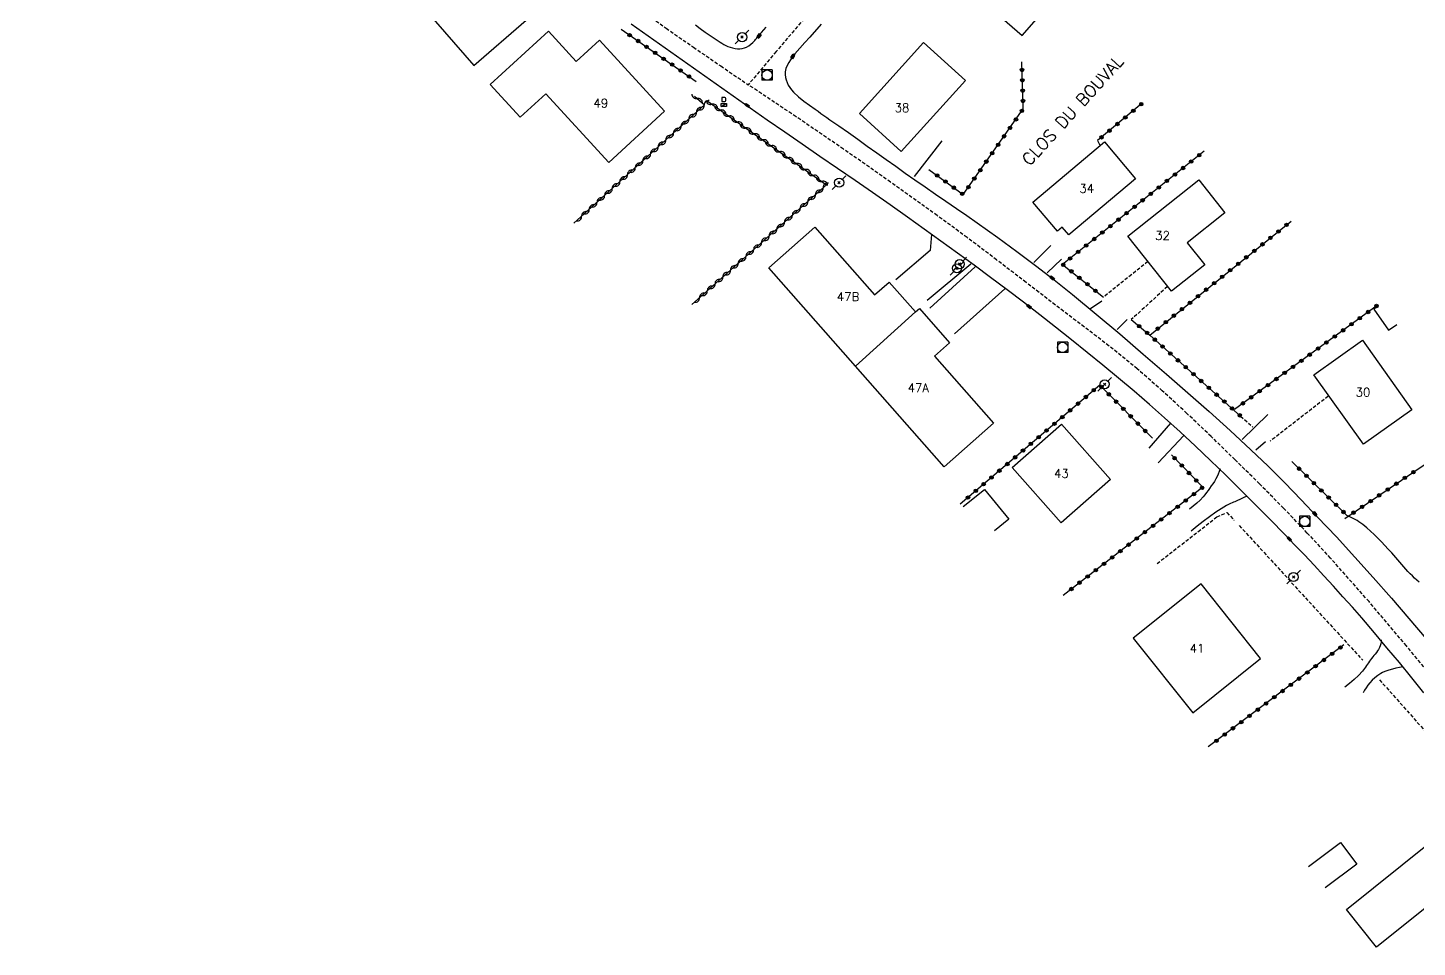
# Model space of a CAD drawing. Header units: millimetres. Extents: x 164000 to 165001, y 156999 to 158000.
# Drawn here: x 164014 to 164215.7, y 157361.1 to 157494.5 of the extents above; entities that cross this region are included whole.
import ezdxf
from ezdxf.enums import TextEntityAlignment as Align

# ---------------------------------------------------------------- set-up
doc = ezdxf.new("R2010")
doc.units = ezdxf.units.MM
doc.linetypes.add('DASHED', pattern=[0.75, 0.5, -0.25])
doc.layers.get('0').update_dxf_attribs({"linetype": 'CONTINUOUS'})
for name, color, linetype in [('W0001', 6, 'DASHED'), ('W0008', 7, 'CONTINUOUS'), ('W0017', 7, 'CONTINUOUS'), ('W0101', 7, 'CONTINUOUS'), ('W0104', 1, 'CONTINUOUS'), ('W0112', 1, 'DASHED'), ('W0211', 2, 'CONTINUOUS'), ('W0310', 3, 'CONTINUOUS'), ('W0322', 7, 'CONTINUOUS'), ('W0323', 7, 'CONTINUOUS'), ('W0401', 7, 'CONTINUOUS'), ('W0420', 7, 'CONTINUOUS'), ('W0438', 7, 'CONTINUOUS'), ('W0473', 7, 'CONTINUOUS'), ('W0989', 7, 'CONTINUOUS'), ('W0991', 7, 'CONTINUOUS'), ('W1102', 7, 'CONTINUOUS')]:
    doc.layers.add(name, color=color, linetype=linetype)
doc.styles.get("Standard").update_dxf_attribs({"font": 'romans.shx', "width": 0.85})

# ---------------------------------------------------------------- blocks, each defined once
blk = doc.blocks.new('T401')
for p, q in [((-0.3, 0.3), (0, 0.3)), ((-0.3, -0.25), (-0.3, 0.3)), ((-0.3, 0.15), (0, 0.15)), ((-0.3, 0), (0, 0)), ((0, 0.3), (0, -0.25)), ((-0.3, -0.15), (0, -0.15)), ((-0.3, -0.25), (-0.3, -0.3)), ((-0.3, -0.3), (0, -0.3)), ((0, -0.3), (0, -0.25))]:
    blk.add_line(p, q)
blk = doc.blocks.new('T420')
for p, q in [((0.75, 0.75), (-0.75, 0.75)), ((-0.75, 0.75), (-0.75, -0.75)), ((0.75, 0.75), (0.75, -0.75)), ((0.75, -0.75), (-0.75, -0.75))]:
    blk.add_line(p, q)
blk.add_ellipse((0, 0), major_axis=(-0.53, 0.53), ratio=1, start_param=3.926991, end_param=10.210176)
blk = doc.blocks.new('T473')
for p, q in [((-0.166667, 0.166667), (0.166667, -0.166667)), ((-0.166667, -0.166667), (0.166667, 0.166667)), ((0.500001, 0.500001), (1.000002, 1.000002)), ((-1.000002, -1.000002), (-0.500001, -0.500001))]:
    blk.add_line(p, q)
blk.add_ellipse((0, 0), major_axis=(0.471405, 0.471405), ratio=1, start_param=5.4977871438, end_param=11.780972451)
blk = doc.blocks.new('T438')
for p, q in [((-0.4, 0.2), (0.4, 0.2)), ((-0.4, -0.2), (-0.4, 0.2)), ((0.15, 1.1), (-0.3, 1.1)), ((-0.3, 1.1), (-0.3, 0.5)), ((-0.3, 0.5), (0.15, 0.5)), ((0.3, 0.65), (0.3, 0.95)), ((0.4, 0.2), (0.4, -0.2))]:
    blk.add_line(p, q)
at = {"flags": 128}
for points in [[(-0.4, -0.2), (0.4, 0.2)], [(0.4, -0.2), (-0.4, -0.2)]]:
    blk.add_lwpolyline(points, dxfattribs=at)
for centre, major_axis, start_param, end_param in [((0.15, 0.95), (0.106, -0.106), 0.785398, 2.356194), ((0.15, 0.65), (0.106, 0.106), 3.926991, 5.497787)]:
    blk.add_ellipse(centre, major_axis=major_axis, ratio=1, start_param=start_param, end_param=end_param)
blk = doc.blocks.new('t323o')
at = {"color": 0, "linetype": 'Continuous'}
for radius in [0.25, 0.15]:
    blk.add_circle((0, 0), radius, dxfattribs=at)
blk = doc.blocks.new('t310o')
at = {"color": 0, "linetype": 'Continuous'}
for centre, start, end in [((-0.5, 0.38), 216.8699, 323.1304), ((0.5, -0.37), 36.8699, 143.1303)]:
    blk.add_arc(centre, 0.625, start, end, dxfattribs=at)
blk = doc.blocks.new('t322o')
at = {"color": 0, "linetype": 'Continuous'}
for radius in [0.25, 0.15]:
    blk.add_circle((0, 0), radius, dxfattribs=at)

msp = doc.modelspace()

# ---------------------------------------------------------------- linework, layer by layer
at = {"layer": 'W0001'}
for points in [[(164014, 157558.47), (164020.86, 157554.1), (164027.69, 157549.67), (164034.48, 157545.18), (164041.23, 157540.64), (164048.65, 157535.55), (164056.02, 157530.38), (164063.36, 157525.17), (164070.7, 157519.97), (164074.71, 157517.13), (164078.71, 157514.28), (164082.7, 157511.43), (164086.69, 157508.57), (164090.68, 157505.72), (164094.68, 157502.87), (164098.68, 157500.03), (164102.7, 157497.2), (164106.65, 157494.43), (164110.61, 157491.68), (164114.58, 157488.95), (164118.57, 157486.22)], [(164126.69, 157495.82), (164122.61, 157491.03), (164118.57, 157486.22)], [(164219.46, 157398.32), (164214.1, 157404.81), (164208.66, 157411.23), (164203.08, 157417.54), (164199.7, 157421.19), (164196.26, 157424.79), (164192.76, 157428.32), (164189.21, 157431.82), (164185.74, 157435.2), (164182.23, 157438.54), (164178.66, 157441.81), (164175.02, 157445.01), (164172.11, 157447.4), (164169.14, 157449.71), (164166.14, 157451.98), (164163.14, 157454.26), (164158.88, 157457.55), (164154.61, 157460.82), (164150.32, 157464.07), (164145.98, 157467.26), (164139.21, 157472.11), (164132.38, 157476.89), (164125.5, 157481.59), (164118.57, 157486.22)]]:
    msp.add_lwpolyline(points, dxfattribs=at)
at = {"layer": 'W0008'}
for points in [[(164216.63, 157397.99), (164214.86, 157400.19), (164213.07, 157402.38), (164211.26, 157404.55), (164209.44, 157406.71), (164207.6, 157408.86), (164206.24, 157410.41), (164204.87, 157411.95), (164203.49, 157413.47), (164202.1, 157414.99), (164200.7, 157416.5), (164199.28, 157418), (164197.86, 157419.49), (164196.43, 157420.97), (164194.3, 157423.14), (164192.17, 157425.3), (164190.02, 157427.45), (164187.86, 157429.58), (164185.67, 157431.7), (164183.47, 157433.79), (164181.25, 157435.86), (164178.99, 157437.9), (164176.79, 157439.85), (164174.57, 157441.77), (164172.32, 157443.66), (164170.05, 157445.54), (164167.77, 157447.39), (164165.48, 157449.22), (164163.17, 157451.05), (164160.86, 157452.86), (164158.5, 157454.68), (164156.12, 157456.48), (164153.74, 157458.26), (164151.33, 157460.03), (164148.93, 157461.78), (164146.51, 157463.53), (164144.09, 157465.26), (164141.67, 157467), (164139.14, 157468.79), (164136.61, 157470.57), (164134.06, 157472.33), (164131.51, 157474.08), (164128.96, 157475.83), (164126.41, 157477.59), (164123.86, 157479.35), (164121.32, 157481.11), (164118.85, 157482.85), (164116.38, 157484.58), (164113.91, 157486.32), (164111.45, 157488.06), (164108.98, 157489.81), (164106.52, 157491.55), (164104.05, 157493.29), (164101.58, 157495.02)], [(164110.9, 157494.9), (164111.6, 157494.39), (164112.31, 157493.87), (164113.02, 157493.37), (164113.74, 157492.88), (164114.48, 157492.41), (164114.75, 157492.25), (164115.02, 157492.08), (164115.3, 157491.93), (164115.59, 157491.8), (164115.94, 157491.68), (164116.29, 157491.57), (164116.65, 157491.5), (164117.02, 157491.46), (164117.35, 157491.46), (164117.68, 157491.49), (164118, 157491.56), (164118.31, 157491.67), (164118.65, 157491.87), (164118.95, 157492.11), (164119.23, 157492.38), (164119.5, 157492.65), (164119.63, 157492.79), (164119.76, 157492.93), (164119.88, 157493.08), (164120, 157493.23), (164120.12, 157493.38), (164120.24, 157493.53), (164120.36, 157493.68), (164120.48, 157493.83), (164121.15, 157494.59)], [(164129.14, 157495.03), (164127.48, 157493.13), (164126.76, 157492.34), (164126.03, 157491.55), (164125.33, 157490.73), (164124.71, 157489.85), (164124.46, 157489.44), (164124.22, 157489.02), (164124.04, 157488.57), (164123.93, 157488.09), (164123.92, 157487.7), (164123.97, 157487.3), (164124.07, 157486.93), (164124.2, 157486.56), (164124.38, 157486.18), (164124.6, 157485.82), (164124.85, 157485.48), (164125.12, 157485.16), (164125.84, 157484.46), (164126.64, 157483.84), (164127.45, 157483.26), (164128.26, 157482.68), (164128.69, 157482.37), (164129.11, 157482.06), (164129.55, 157481.76), (164129.98, 157481.46), (164130.41, 157481.16), (164130.85, 157480.86), (164131.28, 157480.56), (164131.71, 157480.26), (164133.09, 157479.28), (164134.47, 157478.31), (164135.84, 157477.33), (164137.22, 157476.35), (164138.59, 157475.37), (164139.97, 157474.39), (164141.35, 157473.42), (164142.73, 157472.45), (164144.23, 157471.4), (164145.74, 157470.35), (164147.26, 157469.32), (164148.77, 157468.28), (164150.29, 157467.24), (164151.8, 157466.19), (164153.3, 157465.13), (164154.79, 157464.05), (164157.53, 157462.03), (164160.25, 157459.98), (164162.95, 157457.9), (164165.62, 157455.79), (164169.08, 157452.95), (164172.49, 157450.07), (164175.88, 157447.15), (164179.25, 157444.22), (164182.35, 157441.51), (164185.45, 157438.8), (164188.51, 157436.06), (164191.52, 157433.26), (164194, 157430.87), (164196.43, 157428.45), (164198.83, 157425.99), (164201.2, 157423.51), (164203.93, 157420.61), (164206.62, 157417.69), (164209.28, 157414.73), (164211.9, 157411.74), (164214.44, 157408.8), (164216.94, 157405.82)]]:
    msp.add_lwpolyline(points, dxfattribs=at)
at = {"layer": 'W0017'}
for points in [[(164142.68, 157472.93), (164146.71, 157478.08)], [(164145.14, 157464.51), (164144.98, 157462.16), (164139.96, 157457.94)], [(164160, 157460.45), (164162.46, 157462.92)], [(164161.97, 157458.94), (164164.03, 157460.93)], [(164150.89, 157460.19), (164144.55, 157454.9)], [(164151.5, 157459.83), (164144.94, 157453.83)], [(164155.79, 157456.63), (164148.52, 157450.09)], [(164169.87, 157454.82), (164168.23, 157453.71)], [(164173.57, 157452.19), (164172.12, 157450.7)], [(164179.86, 157437.12), (164176.68, 157433.48)], [(164193.99, 157438.4), (164190.25, 157434.75)], [(164181.77, 157435.35), (164178.06, 157431.38)], [(164193.63, 157434.44), (164192.22, 157433.23)], [(164187.05, 157430.48), (164186.92, 157430.1), (164186.78, 157429.74), (164186.62, 157429.38), (164186.44, 157429.03), (164186.22, 157428.68), (164185.99, 157428.34), (164185.74, 157428.01), (164185.5, 157427.67), (164185.29, 157427.37), (164185.07, 157427.06), (164184.85, 157426.75), (164184.61, 157426.46), (164184.14, 157425.97), (164183.65, 157425.51), (164183.14, 157425.06), (164182.61, 157424.65)], [(164190.82, 157426.49), (164190.51, 157426.34), (164190.2, 157426.2), (164189.9, 157426.05), (164189.59, 157425.9), (164189.39, 157425.81), (164189.18, 157425.72), (164188.98, 157425.64), (164188.78, 157425.55), (164188.57, 157425.47), (164188.37, 157425.37), (164188.17, 157425.28), (164187.98, 157425.18), (164187.58, 157424.95), (164187.18, 157424.71), (164186.8, 157424.46), (164186.42, 157424.2), (164185.51, 157423.55), (164184.61, 157422.88), (164183.73, 157422.18), (164182.87, 157421.47)], [(164210.42, 157405.69), (164210.4, 157405.4), (164210.36, 157405.11), (164210.28, 157404.83), (164210.17, 157404.56), (164210.04, 157404.31), (164209.89, 157404.07), (164209.73, 157403.85), (164209.55, 157403.63), (164209.37, 157403.43), (164209.19, 157403.22), (164209.02, 157403), (164208.85, 157402.79), (164208.71, 157402.58), (164208.57, 157402.37), (164208.43, 157402.16), (164208.3, 157401.95), (164208.16, 157401.74), (164208.01, 157401.53), (164207.86, 157401.33), (164207.7, 157401.14), (164207.11, 157400.51), (164206.49, 157399.92), (164205.83, 157399.36), (164205.14, 157398.84)], [(164213.59, 157401.77), (164213.07, 157401.69), (164212.56, 157401.58), (164212.05, 157401.45), (164211.55, 157401.3), (164211.24, 157401.2), (164210.93, 157401.09), (164210.63, 157400.95), (164210.35, 157400.8), (164209.92, 157400.5), (164209.51, 157400.18), (164209.13, 157399.82), (164208.78, 157399.44), (164208.5, 157399.1), (164208.25, 157398.74), (164208.02, 157398.37), (164207.82, 157397.98)]]:
    msp.add_lwpolyline(points, dxfattribs=at)
at = {"layer": 'W0101'}
for points in [[(164166.94, 157503.23), (164158.41, 157510.71), (164155.54, 157507.41), (164156.44, 157506.62), (164150.67, 157500.07), (164158.3, 157493.35)], [(164086.35, 157495.61), (164079.16, 157503.89), (164071.55, 157497.28), (164078.74, 157489)], [(164106.43, 157482.4), (164098.32, 157474.95), (164089.17, 157484.92), (164085.47, 157481.52), (164081.11, 157486.28), (164089.55, 157494.02), (164093.61, 157489.59), (164096.99, 157492.69)], [(164144.01, 157492.36), (164134.69, 157482.06), (164140.77, 157476.56), (164150.08, 157486.86)], [(164174.78, 157472.58), (164165.09, 157464.43), (164164.14, 157465.56), (164163.44, 157464.98), (164159.89, 157469.2), (164170.28, 157477.94)], [(164180.01, 157456.27), (164173.65, 157464.27), (164183.94, 157472.44), (164187.75, 157467.64), (164182.28, 157463.29), (164184.82, 157460.09)], [(164214.88, 157439.07), (164207.86, 157434.06), (164200.67, 157444.15), (164207.7, 157449.15)], [(164164.01, 157437), (164171.12, 157428.96), (164164, 157422.67), (164156.89, 157430.71)], [(164192.93, 157402.98), (164184.29, 157413.81), (164174.44, 157405.95), (164183.09, 157395.12)]]:
    msp.add_lwpolyline(points, close=True, dxfattribs=at)
for points in [[(164134.12, 157445.39), (164121.53, 157459.66), (164128.23, 157465.57), (164136.9, 157455.74), (164139.01, 157457.6), (164142.84, 157453.26)], [(164142.84, 157453.26), (164143.4, 157453.75), (164147.79, 157448.77), (164145.59, 157446.83), (164154.16, 157437.11)], [(164154.16, 157437.11), (164147, 157430.79), (164134.12, 157445.39)], [(164229.86, 157377.19), (164209.76, 157361.09), (164205.37, 157366.58), (164225.46, 157382.68)]]:
    msp.add_lwpolyline(points, dxfattribs=at)
at = {"layer": 'W0104'}
for points in [[(164209.98, 157454.1), (164209.35, 157453.66), (164211.5, 157450.62), (164212.68, 157451.45)], [(164149.76, 157425.02), (164152.83, 157427.52)], [(164152.83, 157427.52), (164156.37, 157423.19), (164154.32, 157421.52)], [(164199.87, 157372.81), (164204.54, 157376.28)], [(164204.54, 157376.28), (164206.89, 157373.12), (164202.31, 157369.72)]]:
    msp.add_lwpolyline(points, dxfattribs=at)
at = {"layer": 'W0112'}
for points in [[(164176.55, 157460.57), (164170.12, 157455.4)], [(164179.39, 157456.94), (164174.15, 157452.15)], [(164202.73, 157441.02), (164194.32, 157434.52)], [(164190.03, 157438.15), (164191.81, 157436.55)], [(164177.92, 157416.77), (164186.58, 157423.52), (164188.01, 157424.15), (164189.07, 157423.06)], [(164189.83, 157422.27), (164207.74, 157402.73)], [(164210.19, 157399.89), (164225.46, 157382.68)]]:
    msp.add_lwpolyline(points, dxfattribs=at)
at = {"layer": 'W0211'}
msp.add_lwpolyline([(164215.94, 157414.05), (164215.61, 157414.36), (164215.28, 157414.66), (164214.95, 157414.97), (164214.63, 157415.28), (164214.31, 157415.6), (164214.01, 157415.94), (164213.72, 157416.28), (164213.43, 157416.62), (164213.14, 157416.97), (164212.86, 157417.31), (164212.57, 157417.65), (164212.27, 157417.99), (164211.97, 157418.32), (164211.46, 157418.86), (164210.96, 157419.39), (164210.46, 157419.93), (164209.95, 157420.45), (164209.42, 157420.97), (164208.88, 157421.47), (164208.32, 157421.96), (164207.74, 157422.41), (164207.48, 157422.61), (164207.2, 157422.8), (164206.92, 157422.98), (164206.64, 157423.15), (164206.35, 157423.31), (164206.05, 157423.46), (164205.76, 157423.6), (164205.45, 157423.74)], dxfattribs=at)
at = {"layer": 'W0310'}
for points in [[(164110.74, 157484.58), (164112.23, 157483.31), (164093.27, 157466.15)], [(164112.6, 157483.87), (164129.94, 157471.71), (164110.38, 157454.34)]]:
    msp.add_lwpolyline(points, dxfattribs=at)
at = {"layer": 'W0322'}
msp.add_lwpolyline([(164205.45, 157423.74), (164197.44, 157431.57)], dxfattribs=at)
at = {"layer": 'W0323'}
for points in [[(164100.12, 157494.29), (164111.01, 157486.71)], [(164144.76, 157473.94), (164149.76, 157470.3), (164158.48, 157482.71), (164158.25, 157489.56)], [(164175.71, 157483.5), (164169.26, 157478.12), (164169.57, 157477.44)], [(164184.72, 157476.57), (164164.19, 157460.17), (164170.12, 157455.4)], [(164176.83, 157449.9), (164197.37, 157466.44)], [(164209.86, 157454.21), (164189.14, 157439.12)], [(164174.15, 157452.15), (164176.83, 157449.9), (164190.03, 157438.15)], [(164177.23, 157434.94), (164169.57, 157442.64), (164149.31, 157425.36)], [(164205.17, 157423.3), (164226.52, 157437.75)], [(164179.98, 157432.53), (164184.53, 157427.83), (164164.27, 157412.14)], [(164205.02, 157404.95), (164185.32, 157390.15)]]:
    msp.add_lwpolyline(points, dxfattribs=at)
at = {"layer": 'W1102'}
msp.add_lwpolyline([(164142.84, 157453.26), (164134.12, 157445.39)], dxfattribs=at)

# ---------------------------------------------------------------- block references
at = {"layer": 'W0310'}
for p, rotation in [((164111.14, 157484.23), 319.6243031434259), ((164111.06, 157482.25), 222.1533527490578), ((164112.17, 157483.26), 222.1533527490578), ((164113.28, 157483.39), 324.9658666940319), ((164114.51, 157482.53), 324.9658666940319), ((164108.84, 157480.24), 222.1533527490578), ((164109.95, 157481.25), 222.1533527490578), ((164115.74, 157481.67), 324.9658666940319), ((164116.97, 157480.81), 324.9658666940319), ((164106.61, 157478.23), 222.1533527490578), ((164107.73, 157479.23), 222.1533527490578), ((164118.19, 157479.95), 324.9658666940319), ((164119.42, 157479.09), 324.9658666940319), ((164120.65, 157478.22), 324.9658666940319), ((164104.39, 157476.21), 222.1533527490578), ((164105.5, 157477.22), 222.1533527490578), ((164121.88, 157477.36), 324.9658666940319), ((164123.11, 157476.5), 324.9658666940319), ((164102.17, 157474.2), 222.1533527490578), ((164103.28, 157475.21), 222.1533527490578), ((164124.34, 157475.64), 324.9658666940319), ((164125.56, 157474.78), 324.9658666940319), ((164099.94, 157472.19), 222.1533527490578), ((164101.05, 157473.19), 222.1533527490578), ((164126.79, 157473.92), 324.9658666940319), ((164128.02, 157473.06), 324.9658666940319), ((164129.25, 157472.2), 324.9658666940319), ((164097.72, 157470.17), 222.1533527490578), ((164098.83, 157471.18), 222.1533527490578), ((164128.32, 157470.28), 221.6127246196823), ((164129.44, 157471.28), 221.6127246196823), ((164095.49, 157468.16), 222.1533527490578), ((164096.61, 157469.17), 222.1533527490578), ((164126.08, 157468.29), 221.6127246196823), ((164127.2, 157469.28), 221.6127246196823), ((164094.38, 157467.15), 222.1533527490578), ((164123.84, 157466.3), 221.6127246196823), ((164124.96, 157467.29), 221.6127246196823), ((164121.59, 157464.3), 221.6127246196823), ((164122.72, 157465.3), 221.6127246196823), ((164119.35, 157462.31), 221.6127246196823), ((164120.47, 157463.31), 221.6127246196823), ((164117.11, 157460.32), 221.6127246196823), ((164118.23, 157461.32), 221.6127246196823), ((164114.87, 157458.33), 221.6127246196823), ((164115.99, 157459.32), 221.6127246196823), ((164112.62, 157456.33), 221.6127246196823), ((164113.74, 157457.33), 221.6127246196823), ((164111.5, 157455.34), 221.6127246196823)]:
    msp.add_blockref('t310o', p, dxfattribs=dict(at, rotation=rotation))
at = {"layer": 'W0322', "rotation": 135.6725905998467}
for p in [(164198.51, 157430.52), (164199.58, 157429.47), (164200.66, 157428.42), (164201.73, 157427.37), (164202.8, 157426.33), (164203.88, 157425.28), (164204.95, 157424.23)]:
    msp.add_blockref('t322o', p, dxfattribs=at)
at = {"layer": 'W0323'}
for p, rotation in [((164101.35, 157493.43), 325.1767439749765), ((164102.58, 157492.57), 325.1767439749765), ((164103.81, 157491.72), 325.1767439749765), ((164105.05, 157490.86), 325.1767439749765), ((164106.28, 157490), 325.1767439749765), ((164107.51, 157489.15), 325.1767439749765), ((164108.74, 157488.29), 325.1767439749765), ((164109.97, 157487.43), 325.1767439749765), ((164158.29, 157488.37), 91.89718200047531), ((164158.34, 157486.87), 91.89718200047531), ((164158.39, 157485.37), 91.89718200047531), ((164158.44, 157483.87), 91.89718200047531), ((164175.6, 157483.41), 219.8168910130121), ((164157.42, 157481.2), 54.91446406603636), ((164158.28, 157482.43), 54.91446406603636), ((164173.29, 157481.49), 219.8168910130121), ((164174.45, 157482.45), 219.8168910130121), ((164155.69, 157478.75), 54.91446406603636), ((164156.56, 157479.98), 54.91446406603636), ((164169.84, 157478.6), 219.8168910130121), ((164170.99, 157479.56), 219.8168910130121), ((164172.14, 157480.53), 219.8168910130121), ((164154.83, 157477.52), 54.91446406603636), ((164153.11, 157475.07), 54.91446406603636), ((164153.97, 157476.29), 54.91446406603636), ((164182.84, 157475.08), 218.6226665642418), ((164184.02, 157476.01), 218.6226665642418), ((164145.98, 157473.06), 323.9957948699904), ((164151.38, 157472.61), 54.91446406603636), ((164152.25, 157473.84), 54.91446406603636), ((164180.5, 157473.2), 218.6226665642418), ((164181.67, 157474.14), 218.6226665642418), ((164147.19, 157472.18), 323.9957948699904), ((164148.4, 157471.29), 323.9957948699904), ((164150.52, 157471.38), 54.91446406603636), ((164178.16, 157471.33), 218.6226665642418), ((164179.33, 157472.27), 218.6226665642418), ((164149.62, 157470.41), 323.9957948699904), ((164174.64, 157468.52), 218.6226665642418), ((164175.81, 157469.46), 218.6226665642418), ((164176.98, 157470.39), 218.6226665642418), ((164172.3, 157466.65), 218.6226665642418), ((164173.47, 157467.59), 218.6226665642418), ((164169.95, 157464.78), 218.6226665642418), ((164171.13, 157465.71), 218.6226665642418), ((164195.52, 157464.95), 38.84165368410415), ((164196.69, 157465.89), 38.84165368410415), ((164167.61, 157462.9), 218.6226665642418), ((164168.78, 157463.84), 218.6226665642418), ((164193.19, 157463.07), 38.84165368410415), ((164194.35, 157464.01), 38.84165368410415), ((164165.27, 157461.03), 218.6226665642418), ((164166.44, 157461.97), 218.6226665642418), ((164190.85, 157461.19), 38.84165368410415), ((164192.02, 157462.13), 38.84165368410415), ((164164.28, 157460.1), 321.2133326276707), ((164165.45, 157459.16), 321.2133326276707), ((164188.51, 157459.31), 38.84165368410415), ((164189.68, 157460.25), 38.84165368410415), ((164166.62, 157458.22), 321.2133326276707), ((164167.79, 157457.28), 321.2133326276707), ((164185.01, 157456.49), 38.84165368410415), ((164186.18, 157457.43), 38.84165368410415), ((164187.34, 157458.37), 38.84165368410415), ((164168.95, 157456.34), 321.2133326276707), ((164182.67, 157454.6), 38.84165368410415), ((164183.84, 157455.55), 38.84165368410415), ((164180.33, 157452.72), 38.84165368410415), ((164181.5, 157453.66), 38.84165368410415), ((164208.54, 157453.25), 216.0721317967367), ((164209.75, 157454.13), 216.0721317967367), ((164175.3, 157451.19), 319.9870299646756), ((164178, 157450.84), 38.84165368410415), ((164179.17, 157451.78), 38.84165368410415), ((164204.9, 157450.6), 216.0721317967367), ((164206.12, 157451.48), 216.0721317967367), ((164207.33, 157452.36), 216.0721317967367), ((164176.45, 157450.22), 319.9870299646756), ((164177.58, 157449.24), 318.3291738023721), ((164202.48, 157448.83), 216.0721317967367), ((164203.69, 157449.71), 216.0721317967367), ((164178.7, 157448.24), 318.3291738023721), ((164179.82, 157447.24), 318.3291738023721), ((164200.05, 157447.06), 216.0721317967367), ((164201.27, 157447.95), 216.0721317967367), ((164180.94, 157446.24), 318.3291738023721), ((164182.06, 157445.25), 318.3291738023721), ((164196.42, 157444.42), 216.0721317967367), ((164197.63, 157445.3), 216.0721317967367), ((164198.84, 157446.18), 216.0721317967367), ((164169.83, 157442.38), 134.8508314240292), ((164183.18, 157444.25), 318.3291738023721), ((164184.3, 157443.25), 318.3291738023721), ((164193.99, 157442.65), 216.0721317967367), ((164195.21, 157443.53), 216.0721317967367), ((164167.57, 157440.93), 220.461604913359), ((164168.71, 157441.91), 220.461604913359), ((164170.89, 157441.31), 134.8508314240292), ((164185.42, 157442.26), 318.3291738023721), ((164186.54, 157441.26), 318.3291738023721), ((164191.57, 157440.88), 216.0721317967367), ((164192.78, 157441.77), 216.0721317967367), ((164165.29, 157438.99), 220.461604913359), ((164166.43, 157439.96), 220.461604913359), ((164171.95, 157440.25), 134.8508314240292), ((164173, 157439.19), 134.8508314240292), ((164187.66, 157440.26), 318.3291738023721), ((164188.78, 157439.26), 318.3291738023721), ((164189.9, 157438.27), 318.3291738023721), ((164190.36, 157440), 216.0721317967367), ((164163, 157437.04), 220.461604913359), ((164164.14, 157438.01), 220.461604913359), ((164174.06, 157438.12), 134.8508314240292), ((164175.12, 157437.06), 134.8508314240292), ((164160.72, 157435.09), 220.461604913359), ((164161.86, 157436.07), 220.461604913359), ((164176.18, 157435.99), 134.8508314240292), ((164158.44, 157433.15), 220.461604913359), ((164159.58, 157434.12), 220.461604913359), ((164155.01, 157430.23), 220.461604913359), ((164156.16, 157431.2), 220.461604913359), ((164157.3, 157432.17), 220.461604913359), ((164180.44, 157432.05), 314.1085015759331), ((164181.49, 157430.97), 314.1085015759331), ((164152.73, 157428.28), 220.461604913359), ((164153.87, 157429.25), 220.461604913359), ((164182.53, 157429.89), 314.1085015759331), ((164183.58, 157428.81), 314.1085015759331), ((164212.62, 157428.34), 34.09889067511995), ((164213.86, 157429.18), 34.09889067511995), ((164215.1, 157430.02), 34.09889067511995), ((164150.45, 157426.33), 220.461604913359), ((164151.59, 157427.31), 220.461604913359), ((164183.25, 157426.83), 217.7469865307872), ((164184.43, 157427.75), 217.7469865307872), ((164210.13, 157426.66), 34.09889067511995), ((164211.38, 157427.5), 34.09889067511995), ((164180.88, 157425), 217.7469865307872), ((164182.06, 157425.91), 217.7469865307872), ((164207.65, 157424.98), 34.09889067511995), ((164208.89, 157425.82), 34.09889067511995), ((164177.32, 157422.24), 217.7469865307872), ((164178.5, 157423.16), 217.7469865307872), ((164179.69, 157424.08), 217.7469865307872), ((164206.41, 157424.14), 34.09889067511995), ((164174.95, 157420.4), 217.7469865307872), ((164176.13, 157421.32), 217.7469865307872), ((164172.57, 157418.57), 217.7469865307872), ((164173.76, 157419.49), 217.7469865307872), ((164170.2, 157416.73), 217.7469865307872), ((164171.39, 157417.65), 217.7469865307872), ((164167.83, 157414.89), 217.7469865307872), ((164169.01, 157415.81), 217.7469865307872), ((164165.46, 157413.06), 217.7469865307872), ((164166.64, 157413.98), 217.7469865307872), ((164204.51, 157404.57), 216.9352291791205), ((164202.11, 157402.76), 216.9352291791205), ((164203.31, 157403.67), 216.9352291791205), ((164198.51, 157400.06), 216.9352291791205), ((164199.71, 157400.96), 216.9352291791205), ((164200.91, 157401.86), 216.9352291791205), ((164196.11, 157398.26), 216.9352291791205), ((164197.31, 157399.16), 216.9352291791205), ((164193.72, 157396.45), 216.9352291791205), ((164194.91, 157397.36), 216.9352291791205), ((164191.32, 157394.65), 216.9352291791205), ((164192.52, 157395.55), 216.9352291791205), ((164187.72, 157391.95), 216.9352291791205), ((164188.92, 157392.85), 216.9352291791205), ((164190.12, 157393.75), 216.9352291791205), ((164186.52, 157391.05), 216.9352291791205)]:
    msp.add_blockref('t323o', p, dxfattribs=dict(at, rotation=rotation))
at = {"layer": 'W0401'}
for p, rotation in [((164120.27, 157493.23), 322.214006983088), ((164124.9, 157490.42), 144.4628485885475), ((164118.51, 157483.34), 54.91744298465785), ((164162.58, 157458.06), 232.0373211451599), ((164159.44, 157454.16), 52.4104630309397), ((164200.68, 157423.85), 223.6302052203313), ((164197.2, 157420.43), 44.10085488670218)]:
    msp.add_blockref('T401', p, dxfattribs=dict(at, rotation=rotation))
at = {"layer": 'W0420'}
for p in [(164121.29, 157487.62), (164164.19, 157448.12), (164199.33, 157422.86)]:
    msp.add_blockref('T420', p, dxfattribs=at)
at = {"layer": 'W0438'}
msp.add_blockref('T438', (164115.01, 157483.29), dxfattribs=at)
at = {"layer": 'W0473'}
for p in [(164117.67, 157493.14), (164131.75, 157472.02), (164149.24, 157460.2), (164148.85, 157459.6), (164170.29, 157442.77), (164197.71, 157414.8)]:
    msp.add_blockref('T473', p, dxfattribs=at)

# ---------------------------------------------------------------- texts
at = {"layer": 'W0989'}
msp.add_text('CLOS DU BOUVAL', height=1.75, rotation=47.7702, dxfattribs=at).set_placement((164165.65, 157482.52), align=Align.MIDDLE_CENTER)
at = {"layer": 'W0991'}
for s, p in [('49', (164097.17, 157483.55)), ('38', (164140.87, 157482.88)), ('34', (164167.69, 157471.18)), ('32', (164178.69, 157464.35)), ('47B', (164133.05, 157455.48)), ('47A', (164143.24, 157442.27)), ('30', (164207.78, 157441.61)), ('43', (164164, 157429.83)), ('41', (164183.69, 157404.46))]:
    msp.add_text(s, height=1.25, dxfattribs=at).set_placement(p, align=Align.MIDDLE_CENTER)

doc.saveas('drawing.dxf')
